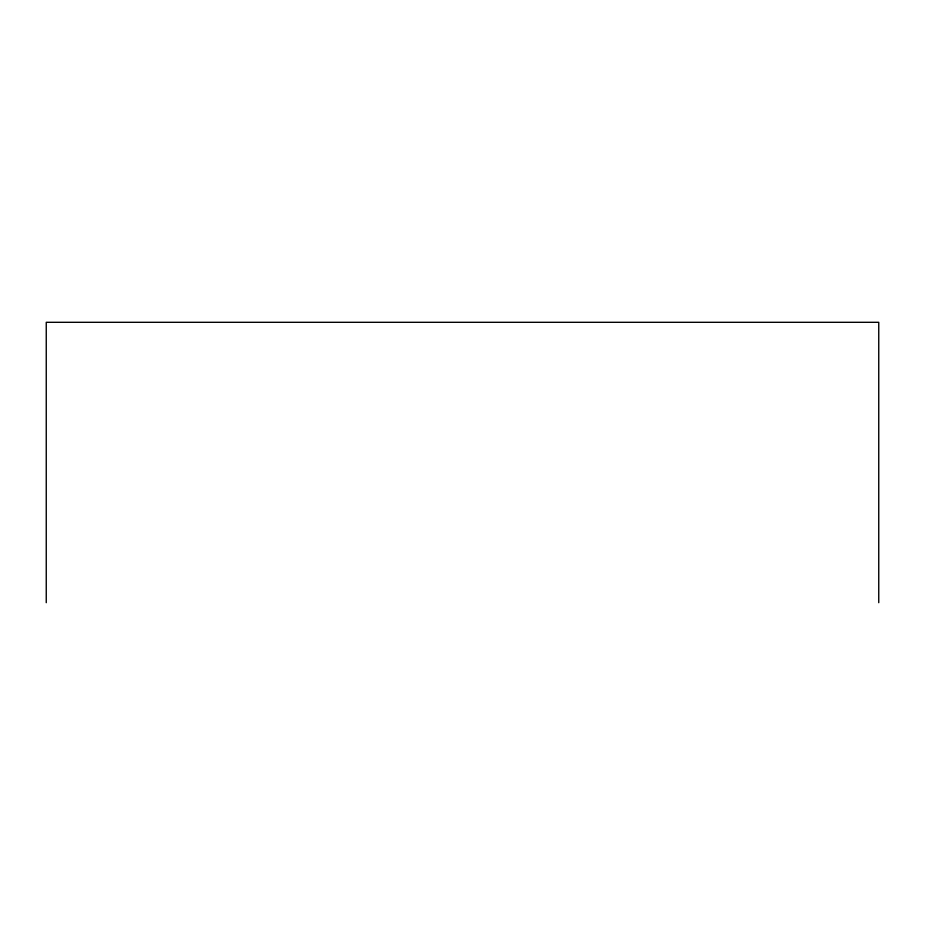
<?xml version="1.0" encoding="UTF-8"?>
<svg xmlns="http://www.w3.org/2000/svg" width="925" height="925" viewBox="0 0 925 925"><rect width="100%" height="100%" fill="white"/><g stroke="black" fill="none" stroke-linecap="round" stroke-linejoin="round"><path stroke-width="1.39" d="M878.75 602.695L878.75 322.305L46.25 322.305L46.25 602.695"/></g></svg>
